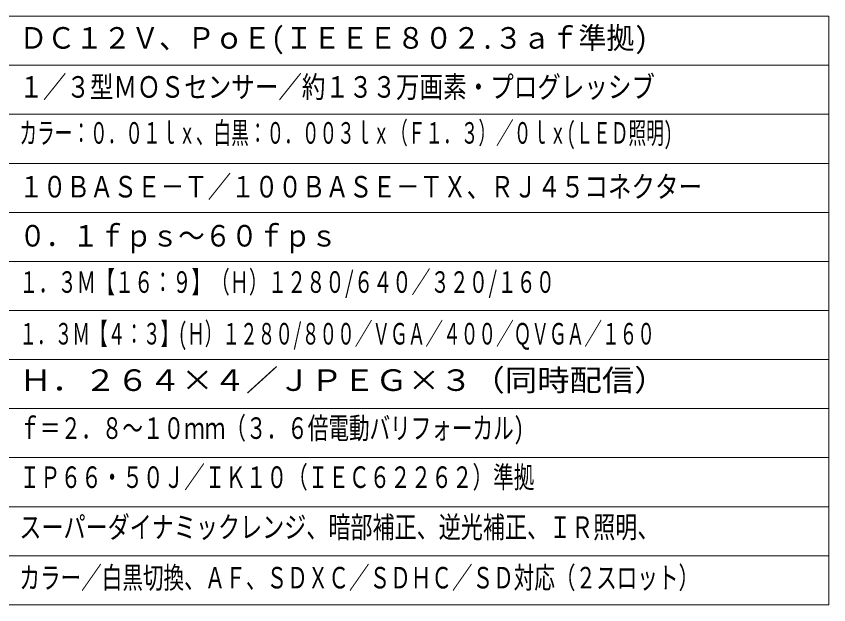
# Model space of a CAD drawing. Units: millimetres, scale not verified. Extents: x -63 to 62, y -56 to 57.
# Drawn here: x -20.3 to 62.5, y -56.5 to 3.5 of the extents above; entities that cross this region are included whole.
import ezdxf
from ezdxf.enums import TextEntityAlignment as Align

# ---------------------------------------------------------------- set-up
doc = ezdxf.new("R2010")
doc.units = ezdxf.units.MM
doc.header["$LTSCALE"] = 0.125
doc.layers.add('0-2_WAKU', color=1, linetype='Continuous', lineweight=18)
doc.layers.add('0-3_MOJI1', color=7, linetype='Continuous')
doc.styles.add('ＭＳ ゴシック', font='')
doc.styles.get('ＭＳ ゴシック').set_extended_font_data('MS Gothic')

msp = doc.modelspace()

# ---------------------------------------------------------------- linework, layer by layer
at = {"layer": '0-2_WAKU', "color": 4}
for p, q in [((-62.5221, 3.5295), (62.4779, 3.5295)), ((62.4779, 3.5295), (62.4779, -56.4705)), ((62.4779, -56.4705), (-62.5221, -56.4705))]:
    msp.add_line(p, q, dxfattribs=at)
at = {"layer": '0-2_WAKU'}
for p, q in [((-62.5221, -1.4705), (62.4779, -1.4705)), ((-62.5221, -6.4705), (62.4779, -6.4705)), ((-62.5221, -11.4705), (62.4779, -11.4705)), ((-62.5221, -16.4705), (62.4779, -16.4705)), ((-62.5221, -21.4705), (62.4779, -21.4705)), ((-62.5221, -26.4705), (62.4779, -26.4705)), ((-62.5221, -31.4705), (62.4779, -31.4705)), ((-62.5221, -36.4705), (62.4779, -36.4705)), ((-62.5221, -41.4705), (62.4779, -41.4705)), ((-62.5221, -46.4705), (62.4779, -46.4705)), ((-62.5221, -51.4705), (62.4779, -51.4705))]:
    msp.add_line(p, q, dxfattribs=at)

# ---------------------------------------------------------------- texts
at = {"layer": '0-3_MOJI1', "style": 'ＭＳ ゴシック'}
for s, width, p in [('ＤＣ１２Ｖ、ＰｏＥ(ＩＥＥＥ８０２.３ａｆ準拠)', 0.95, (-20.0221, -0.4377)), ('１／３型ＭＯＳセンサー／約１３３万画素・プログレッシブ', 0.8, (-20.0221, -5.4377)), ('カラー：０．０１ｌｘ、白黒：０．００３ｌｘ（Ｆ１．３）／０ｌｘ(ＬＥＤ照明)', 0.6, (-20.0221, -10.1236)), ('１０ＢＡＳＥ－Ｔ／１００ＢＡＳＥ－ＴＸ、ＲＪ４５コネクター', 0.8, (-20.0221, -15.6086)), ('０．１ｆｐｓ～６０ｆｐｓ', 0.9, (-20.0221, -20.6086)), ('１．３Ｍ【１６：９】（Ｈ）１２８０/６４０／３２０/１６０', 0.65, (-20.0221, -25.3297)), ('１．３Ｍ【４：３】(Ｈ）１２８０/８００／ＶＧＡ／４００／ＱＶＧＡ／１６０', 0.6, (-20.0221, -30.5983)), ('Ｈ．２６４×４／ＪＰＥＧ×３（同時配信）', 1.1, (-20.0221, -35.3297)), ('ｆ＝２．８～１０ｍｍ（３．６倍電動バリフォーカル)', 0.7, (-20.0221, -40.222)), ('ＩＰ６６・５０Ｊ／ＩＫ１０（ＩＥＣ６２２６２）準拠', 0.7, (-20.0221, -45.222)), ('スーパーダイナミックレンジ、暗部補正、逆光補正、ＩＲ照明、', 0.75, (-20.0221, -50.3151)), ('カラー／白黒切換、ＡＦ、ＳＤＸＣ／ＳＤＨＣ／ＳＤ対応（２スロット）', 0.7, (-20.0221, -55.4705))]:
    msp.add_text(s, height=2.199, dxfattribs=dict(at, width=width)).set_placement(p, align=Align.BOTTOM_LEFT)

doc.saveas('drawing.dxf')
